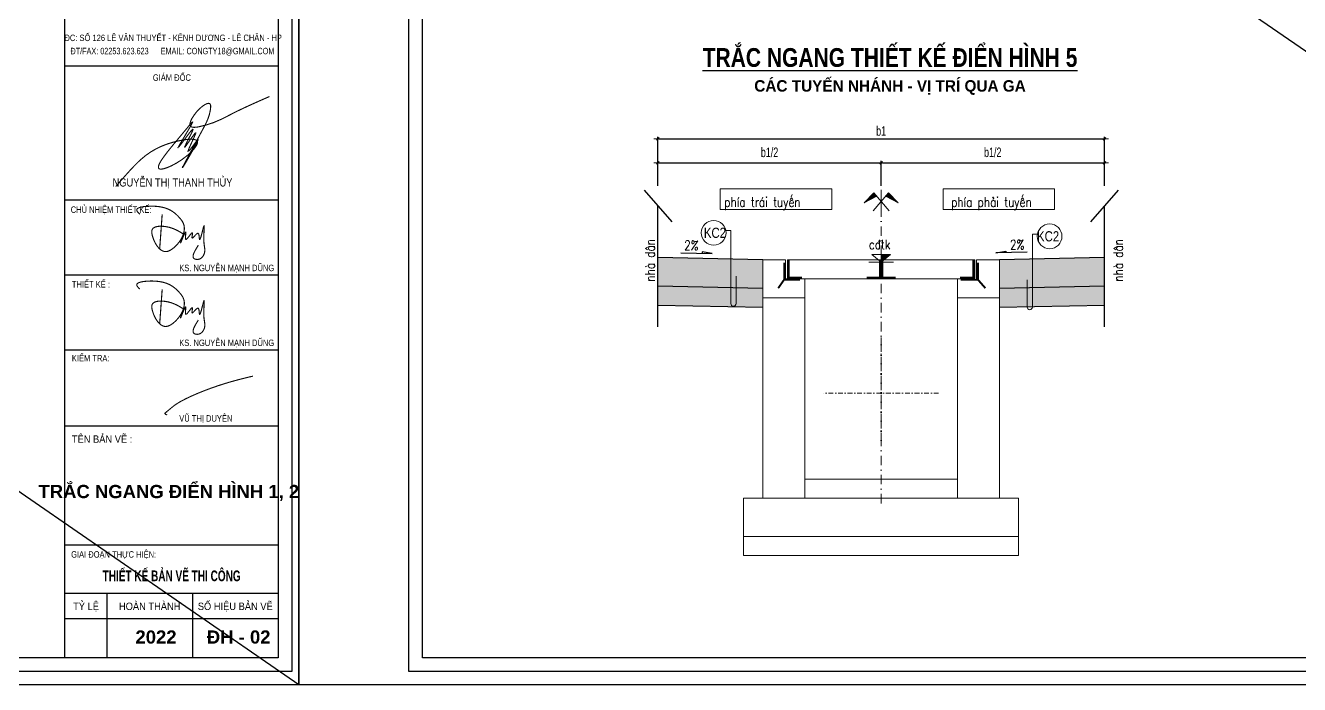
# Model space of a CAD drawing. Header units: millimetres. Extents: x -102634 to -54810, y 11643 to 27305.
# Drawn here: x -93986 to -87314, y 20347 to 23800 of the extents above; entities that cross this region are included whole.
import ezdxf
from ezdxf.enums import TextEntityAlignment as Align

# ---------------------------------------------------------------- set-up
doc = ezdxf.new("R2010")
doc.units = ezdxf.units.MM
doc.header["$MEASUREMENT"] = 0
doc.linetypes.add('DASHDOT', pattern=[1, 0.5, -0.25, 0, -0.25])
for name, color, linetype in [('BT7-THAY', 7, 'Continuous'), ('ENTTNTHIETKE1', 2, 'Continuous'), ('GHICHU', 7, 'Continuous'), ('KHUNGTEN', 5, 'Continuous'), ('NOI', 4, 'Continuous'), ('T.bao', 6, 'Continuous'), ('thep', 2, 'Continuous'), ('TXT', 5, 'Continuous')]:
    doc.layers.add(name, color=color, linetype=linetype)
for name, color, linetype, lineweight in [('ISO', 153, 'Continuous', 13), ('LC Dim', 8, 'Continuous', 18), ('LC Hatch', 252, 'Continuous', 9), ('LC ISO', 153, 'Continuous', 13), ('LC Net dam 1', 30, 'Continuous', 30), ('LC Net manh', 239, 'Continuous', 5), ('LC Net thay', 7, 'Continuous', 25), ('LC Net truc', 79, 'DASHDOT', 13), ('LC Text1', 3, 'Continuous', 20), ('LC Text2', 7, 'Continuous', 25), ('THEPDOC', 1, 'Continuous', 40)]:
    doc.layers.add(name, color=color, linetype=linetype, lineweight=lineweight)
doc.layers.add('KCS_Plotter', color=11, linetype='Continuous', plot=False)
doc.styles.add('General text 2', font='arial.ttf')
doc.styles.add('HOATBIF', font='hoatbif.shx', dxfattribs={"width": 0.7})
doc.styles.add('LC 1', font='')
doc.styles.add('LC 3', font='vnsimli.shx', dxfattribs={"width": 0.75})
doc.styles.add('LC3', font='', dxfattribs={"width": 0.8})
doc.styles.add('style1', font='')
doc.styles.add('T1', font='Vnsimli.shx', dxfattribs={"width": 0.8})
doc.styles.add('T2', font='', dxfattribs={"width": 0.8})
doc.styles.add('THANG2', font='')
doc.styles.add('VnAvantH-B', font='')
doc.styles.get('LC 1').set_extended_font_data('.VnAvantH', bold=True)
doc.styles.get('LC3').set_extended_font_data('.VnArialH', bold=True)
doc.styles.get('style1').set_extended_font_data('.VnAvantH')
doc.styles.get('T2').set_extended_font_data('.VnArialH')
doc.styles.get('THANG2').set_extended_font_data('.VnHelvetInsH', bold=True)
doc.styles.get('VnAvantH-B').set_extended_font_data('.VnAvantH', bold=True)
doc.dimstyles.new('1-100(1-25)', dxfattribs={"dimscale": 25, "dimtxt": 2.5, "dimasz": 0.35, "dimexe": 0.5, "dimexo": 0, "dimgap": 0.8, "dimtad": 1, "dimdec": 0, "dimzin": 0, "dimdsep": 46, "dimtxsty": 'HOATBIF', "dimblk1": 'DOT', "dimblk2": 'DOT', "dimsah": 1, "dimcen": -1, "dimdle": 1, "dimclrd": 256, "dimclre": 256, "dimclrt": 4, "dimadec": 3, "dimazin": 2, "dimtfac": 0.333333, "dimtdec": 0, "dimtix": 1, "dimtmove": 2, "dimatfit": 3, "dimldrblk": 'DOT', "dimfxl": 1, "dimtvp": 0.833333, "dimtolj": 1, "dimtzin": 0, "dimarcsym": 0})

# ---------------------------------------------------------------- blocks, each defined once
blk = doc.blocks.new('chu ki Miss Duyen')
at = {"layer": 'ISO', "ltscale": 2, "const_width": 40}
blk.add_lwpolyline([(843, 225), (838, 225), (836, 225), (834, 225), (832, 225), (830, 226), (828, 226), (827, 226), (826, 226), (825, 226), (824, 226), (823, 226), (821, 226), (820, 227), (819, 227), (818, 227), (817, 227), (816, 227), (815, 227), (814, 227), (813, 228), (812, 228), (810, 228), (809, 228), (808, 228), (807, 229), (806, 229), (805, 229), (804, 229), (803, 230), (801, 230), (800, 230), (799, 230), (798, 231), (797, 231), (795, 231), (794, 232), (793, 232), (792, 232), (791, 233), (789, 233), (788, 233), (787, 234), (786, 234), (785, 235), (783, 235), (782, 235), (781, 236), (780, 236), (779, 237), (778, 237), (777, 238), (776, 238), (776, 238), (775, 238), (775, 239), (774, 239), (774, 239), (773, 239), (773, 240), (772, 240), (771, 240), (771, 240), (770, 241), (770, 241), (769, 241), (769, 242), (768, 242), (768, 242), (767, 242), (767, 243), (766, 243), (766, 243), (765, 244), (765, 244), (765, 244), (764, 245), (764, 245), (763, 245), (763, 246), (762, 246), (762, 246), (762, 247), (761, 247), (761, 247), (760, 248), (760, 248), (760, 248), (759, 249), (759, 249), (759, 249), (758, 250), (758, 250), (758, 250), (758, 251), (757, 251), (757, 251), (757, 252), (756, 252), (756, 253), (756, 253), (756, 253), (756, 254), (755, 254), (755, 255), (755, 255), (755, 255), (755, 256), (755, 256), (754, 257), (754, 257), (754, 257), (754, 258), (754, 258), (754, 259), (754, 259), (754, 260), (754, 260), (754, 260), (754, 261), (754, 261), (754, 262), (754, 262), (754, 263), (754, 263), (754, 263), (754, 264), (754, 264), (754, 265), (754, 265), (754, 266), (754, 266), (754, 267), (754, 267), (755, 268), (755, 268), (755, 269), (755, 269), (755, 270), (755, 270), (755, 270), (756, 271), (756, 271), (756, 272), (756, 272), (756, 273), (757, 273), (757, 274), (757, 274), (757, 275), (758, 275), (758, 276), (758, 276), (758, 277), (759, 277), (759, 278), (759, 278), (759, 279), (760, 279), (760, 280), (760, 280), (761, 281), (761, 281), (761, 282), (762, 282), (762, 283), (762, 283), (763, 284), (763, 284), (763, 285), (764, 285), (764, 286), (764, 286), (765, 287), (766, 288), (767, 289), (767, 290), (768, 291), (769, 293), (770, 294), (771, 295), (771, 296), (772, 297), (773, 298), (774, 299), (775, 300), (776, 301), (777, 302), (778, 303), (778, 304), (780, 306), (781, 307), (782, 308), (783, 309), (784, 310), (785, 311), (786, 312), (786, 312), (787, 313), (788, 314), (789, 315), (790, 316), (791, 317), (792, 318), (792, 319), (793, 320), (794, 321), (795, 322), (796, 323), (797, 324), (797, 324), (798, 325), (799, 326), (800, 327), (801, 328), (801, 329), (802, 330), (803, 330), (804, 331), (805, 332), (805, 333), (806, 334), (807, 335), (808, 336), (808, 336), (809, 337), (810, 338), (811, 339), (811, 340), (812, 340), (813, 341), (814, 343), (816, 344), (817, 346), (819, 348), (820, 349), (822, 351), (823, 352), (824, 354), (826, 355), (827, 357), (829, 358), (830, 360), (831, 361), (834, 364), (840, 370), (842, 372), (845, 376), (848, 379), (851, 382), (853, 386), (856, 389), (859, 392), (862, 395), (865, 398), (867, 401), (870, 404), (873, 407), (876, 411), (879, 414), (882, 417), (885, 420), (887, 423), (890, 427), (893, 430), (896, 433), (899, 436), (902, 440), (905, 443), (908, 446), (911, 449), (914, 453), (917, 456), (920, 459), (923, 462), (926, 466), (928, 469), (931, 472), (934, 476), (937, 479), (940, 482), (943, 486), (946, 489), (949, 492), (953, 495), (956, 499), (959, 502), (962, 505), (965, 509), (968, 512), (971, 515), (974, 519), (977, 522), (980, 525), (983, 529), (986, 532), (989, 535), (992, 538), (996, 542), (999, 545), (1002, 548), (1005, 552), (1008, 555), (1011, 558), (1014, 561), (1017, 565), (1021, 568), (1024, 571), (1027, 574), (1030, 578), (1033, 581), (1036, 584), (1040, 587), (1043, 591), (1046, 594), (1049, 596), (1052, 600), (1056, 603), (1059, 606), (1062, 610), (1065, 613), (1069, 616), (1072, 619), (1075, 622), (1078, 625), (1082, 628), (1085, 631), (1088, 634), (1091, 637), (1095, 640), (1098, 643), (1101, 646), (1105, 649), (1108, 652), (1111, 655), (1114, 658), (1118, 661), (1121, 664), (1124, 667), (1128, 670), (1131, 673), (1134, 676), (1138, 679), (1141, 682), (1144, 685), (1148, 688), (1151, 691), (1154, 694), (1158, 697), (1161, 700), (1165, 702), (1168, 705), (1171, 708), (1175, 711), (1178, 714), (1182, 717), (1185, 720), (1188, 722), (1192, 725), (1195, 728), (1199, 731), (1202, 734), (1205, 736), (1209, 739), (1212, 742), (1216, 745), (1219, 747), (1223, 750), (1226, 753), (1229, 756), (1233, 758), (1236, 761), (1240, 764), (1243, 767), (1247, 769), (1250, 772), (1254, 775), (1257, 777), (1261, 780), (1264, 783), (1268, 785), (1271, 788), (1275, 791), (1278, 793), (1282, 796), (1285, 799), (1289, 801), (1292, 804), (1296, 807), (1299, 809), (1303, 812), (1306, 815), (1310, 817), (1313, 820), (1317, 822), (1320, 825), (1324, 828), (1327, 830), (1331, 833), (1335, 835), (1338, 838), (1342, 840), (1345, 843), (1349, 846), (1352, 848), (1356, 851), (1360, 853), (1363, 856), (1367, 858), (1370, 861), (1374, 863), (1377, 866), (1381, 868), (1385, 871), (1392, 876), (1399, 881), (1406, 886), (1413, 891), (1421, 896), (1428, 901), (1435, 906), (1442, 911), (1447, 915), (1457, 921), (1464, 926), (1471, 931), (1479, 936), (1486, 941), (1493, 946), (1501, 950), (1508, 955), (1515, 960), (1523, 965), (1530, 970), (1537, 975), (1545, 980), (1552, 984), (1559, 989), (1567, 994), (1574, 999), (1582, 1004), (1589, 1008), (1596, 1013), (1604, 1018), (1611, 1023), (1619, 1028), (1626, 1032), (1634, 1037), (1641, 1042), (1648, 1046), (1656, 1051), (1663, 1056), (1671, 1061), (1678, 1065), (1686, 1070), (1693, 1075), (1701, 1079), (1708, 1084), (1716, 1089), (1723, 1093), (1731, 1098), (1738, 1103), (1746, 1107), (1753, 1112), (1761, 1116), (1769, 1121), (1776, 1126), (1784, 1130), (1791, 1135), (1799, 1139), (1806, 1144), (1814, 1148), (1822, 1153), (1829, 1158), (1837, 1162), (1844, 1167), (1852, 1171), (1860, 1176), (1867, 1180), (1875, 1185), (1882, 1189), (1890, 1194), (1898, 1198), (1905, 1203), (1913, 1207), (1921, 1212), (1928, 1216), (1936, 1220), (1943, 1225), (1951, 1229), (1959, 1234), (1964, 1237), (1974, 1243), (1982, 1247), (1989, 1251), (1997, 1256), (2005, 1260), (2012, 1265), (2020, 1269), (2028, 1273), (2036, 1278), (2043, 1282), (2051, 1286), (2059, 1291), (2066, 1295), (2074, 1299), (2082, 1304), (2089, 1308), (2097, 1312), (2105, 1317), (2113, 1321), (2120, 1325), (2128, 1330), (2136, 1334), (2144, 1338), (2151, 1342), (2159, 1347), (2167, 1351), (2175, 1355), (2182, 1359), (2190, 1364), (2198, 1368), (2206, 1372), (2213, 1376), (2221, 1381), (2229, 1385), (2237, 1389), (2244, 1393), (2252, 1397), (2260, 1402), (2268, 1406), (2276, 1410), (2283, 1414), (2291, 1418), (2299, 1422), (2307, 1426), (2315, 1431), (2322, 1435), (2330, 1439), (2338, 1443), (2346, 1447), (2354, 1451), (2361, 1455), (2369, 1459), (2377, 1464), (2385, 1468), (2393, 1472), (2401, 1476), (2408, 1480), (2416, 1484), (2424, 1488), (2432, 1492), (2440, 1496), (2448, 1500), (2456, 1504), (2463, 1508), (2471, 1512), (2479, 1516), (2487, 1520), (2495, 1524), (2503, 1528), (2511, 1532), (2519, 1536), (2526, 1540), (2534, 1544), (2542, 1548), (2550, 1552), (2558, 1556), (2566, 1560), (2574, 1564), (2582, 1568), (2590, 1572), (2598, 1575), (2606, 1579), (2613, 1583), (2621, 1587), (2629, 1591), (2637, 1595), (2645, 1599), (2653, 1603), (2661, 1607), (2669, 1610), (2677, 1614), (2685, 1618), (2693, 1622), (2701, 1626), (2709, 1630), (2717, 1633), (2725, 1637), (2733, 1641), (2741, 1645), (2749, 1649), (2756, 1652), (2764, 1656), (2772, 1660), (2780, 1664), (2788, 1668), (2796, 1671), (2804, 1675), (2812, 1679), (2820, 1683), (2828, 1686), (2836, 1690), (2844, 1694), (2852, 1698), (2860, 1701), (2868, 1705), (2876, 1709), (2884, 1712), (2892, 1716), (2900, 1720), (2908, 1723), (2916, 1727), (2925, 1731), (2933, 1734), (2941, 1738), (2949, 1742), (2957, 1745), (2965, 1749), (2973, 1753), (2981, 1756), (2989, 1760), (2997, 1763), (3005, 1767), (3013, 1771), (3021, 1774), (3029, 1778), (3037, 1781), (3045, 1785), (3053, 1789), (3061, 1792), (3069, 1796), (3078, 1799), (3086, 1803), (3094, 1806), (3102, 1810), (3110, 1813), (3118, 1817), (3126, 1820), (3134, 1824), (3142, 1827), (3150, 1831), (3156, 1833), (3167, 1838), (3175, 1841), (3183, 1845), (3191, 1848), (3199, 1852), (3207, 1855), (3215, 1859), (3223, 1862), (3232, 1866), (3240, 1869), (3248, 1873), (3256, 1876), (3264, 1879), (3272, 1883), (3280, 1886), (3288, 1890), (3297, 1893), (3305, 1896), (3313, 1900), (3321, 1903), (3329, 1907), (3337, 1910), (3345, 1913), (3354, 1917), (3362, 1920), (3370, 1923), (3378, 1927), (3386, 1930), (3394, 1933), (3403, 1937), (3411, 1940), (3419, 1944), (3427, 1947), (3435, 1950), (3452, 1957), (3468, 1963), (3484, 1970), (3501, 1977), (3517, 1983), (3534, 1990), (3550, 1996), (3566, 2003), (3583, 2009), (3599, 2016), (3616, 2022), (3632, 2029), (3648, 2035), (3665, 2042), (3681, 2048), (3698, 2055), (3714, 2061), (3731, 2068), (3747, 2074), (3763, 2081), (3780, 2087), (3796, 2093), (3813, 2100), (3828, 2106)], dxfattribs=at)
blk = doc.blocks.new('nguyen thi thanh thuy')
at = {"layer": 'ISO', "ltscale": 2, "const_width": 40}
blk.add_lwpolyline([(-2685, -1690, -0.006388), (-2178, -1117, -0.008557), (-1977, -905, -0.017087), (-1770, -708, -0.102087), (-833, -161, -0.039833), (-270, -16, -0.020512), (-90, 8, -0.044497), (98, 9, -0.05587), (182, -8, -0.113633), (236, -42, -0.176433), (258, -92, -0.077033), (254, -135, -0.069534), (223, -210, -0.038569), (166, -296, -0.030368), (57, -421, -0.082382), (-675, -942, -0.035158), (-905, -1035, -0.04441), (-1026, -1062, -0.066948), (-1091, -1062, -0.143409), (-1132, -1043, -0.176131), (-1149, -1007, -0.069024), (-1148, -973, -0.059887), (-1131, -911, -0.036714), (-1079, -807, -0.019023), (-1000, -683, -0.011006), (-898, -542, -0.01042), (-645, -222, 0.001355), (-76, 463, -0.031231), (69, 631, -0.180623), (82, 640, -0.602198), (84, 631, -0.055981), (56, 570, -0.010846), (-28, 418, 0.000464), (-371, -161, 0.02324), (-439, -286, 1.627113), (-437, -292, 0.049833), (-397, -245, 0.005496), (-91, 162, -0.011697), (26, 311, -0.051381), (82, 370, -0.288592), (95, 376, -0.379106), (97, 362, -0.040394), (80, 315, -0.015043), (4, 153, 0.026859), (-200, -261, 0.160173), (-204, -278, 0.62441), (-195, -273, 0.034188), (-141, -204, -0.015387), (148, 200, -0.034245), (183, 240, -0.377171), (195, 246, -0.275743), (195, 230, -0.039705), (162, 143, -0.007154), (29, -150, 0.010269), (-53, -335, 0.059207), (-81, -418, 0.494242), (-78, -431, 0.209425), (-61, -421, 0.031522), (-22, -378, 0.012151), (92, -232, -0.015412), (249, -26, -0.066877), (274, -2, -1.012313), (279, -8, -0.055225), (269, -38, -0.019501), (211, -159, -0.008968), (2, -538, -0.00525), (-207, -898, -0.041875), (-284, -1018, -0.365695), (-264, -970, -0.007459), (-39, -543, 0.000828), (491, 447, 0.016244), (598, 659, 0.05881), (711, 1009, 0.039413), (734, 1174, 0.060004), (730, 1242, 0.240646), (692, 1298, 0.134453), (647, 1305, 0.071372), (590, 1291, 0.040684), (523, 1258, 0.056501), (335, 1112, 0.071752), (65, 772, 0.045704), (5, 642, 0.058573), (-12, 565, 0.116475), (-5, 505, 0.165912), (30, 466, 0.096245), (88, 446, 0.048338), (165, 443, 0.036618), (301, 460, 0.062636), (1097, 724, 0.01049), (1469, 913, -0.006081), (1725, 1041, -0.007252), (2275, 1297, -0.003845), (2852, 1552)], format="xyb", dxfattribs=at)
blk = doc.blocks.new('Nguyen Manh Dung')
at = {"layer": 'LC ISO', "const_width": 60}
for points in [[(-1870, 1732), (-1922, 1783), (-1970, 1833), (-2008, 1881), (-2021, 1904), (-2030, 1922), (-2036, 1946), (-2036, 1965), (-2032, 1984), (-2024, 2001), (-2013, 2017), (-1997, 2033), (-1956, 2060), (-1902, 2084), (-1839, 2104), (-1766, 2121), (-1686, 2135), (-1601, 2145), (-1512, 2153), (-1330, 2161), (-1222, 2162), (-1153, 2160), (-1069, 2157), (-989, 2152), (-911, 2144), (-837, 2135), (-695, 2110), (-564, 2078), (-443, 2038), (-329, 1991), (-223, 1936), (-123, 1874), (-29, 1805), (62, 1728), (149, 1645), (256, 1528), (315, 1458), (354, 1407), (390, 1354), (422, 1299), (437, 1269), (469, 1185), (484, 1126), (494, 1065), (499, 1003), (499, 941), (494, 878), (485, 814), (471, 750), (453, 686), (431, 622), (405, 559), (376, 496), (307, 372), (227, 253), (136, 140), (37, 34), (-37, -34), (-125, -106), (-181, -145), (-238, -181), (-295, -210), (-353, -234), (-410, -250), (-483, -260), (-523, -259), (-578, -251), (-632, -234), (-684, -211), (-736, -180), (-785, -143), (-833, -100), (-879, -52), (-923, 1), (-965, 58), (-1005, 119), (-1042, 183), (-1077, 249), (-1138, 388), (-1194, 552), (-1208, 601), (-1223, 671), (-1233, 739), (-1236, 803), (-1230, 862), (-1211, 919), (-1186, 959), (-1148, 997), (-1101, 1027), (-1045, 1052), (-983, 1070), (-915, 1083), (-844, 1090), (-769, 1093), (-693, 1092), (-616, 1088), (-517, 1077), (-468, 1069), (-329, 1041), (-199, 1004), (-78, 960), (38, 909), (148, 854), (254, 795), (460, 671)], [(-814, -118), (-802, 50), (-790, 217), (-778, 385), (-765, 552), (-753, 720), (-741, 888), (-729, 1055), (-717, 1223), (-705, 1390), (-693, 1558), (-681, 1725)], [(477, 775), (449, 689), (422, 605), (409, 565), (396, 525), (384, 487), (373, 450), (361, 415), (351, 382), (342, 351), (333, 323), (325, 298), (319, 275), (313, 256), (309, 240), (306, 227), (304, 218), (304, 214), (305, 213), (306, 215), (308, 217), (310, 221), (313, 227), (315, 232), (318, 240), (326, 258), (336, 280), (346, 306), (358, 334), (370, 365), (384, 398), (398, 433), (427, 504), (457, 575), (472, 609), (486, 641), (500, 671), (514, 699), (526, 723), (538, 744), (548, 761), (553, 767), (557, 773), (561, 777), (565, 780), (568, 781), (571, 781), (573, 779), (575, 776), (576, 771), (577, 764), (578, 756), (578, 746), (577, 735), (577, 723), (575, 695), (572, 664), (569, 631), (565, 596), (560, 527), (558, 494), (558, 464), (560, 438), (561, 426), (564, 416), (566, 408), (570, 401), (574, 395), (580, 391), (584, 390), (590, 390), (597, 392), (605, 396), (613, 401), (622, 408), (631, 416), (641, 425), (662, 447), (684, 472), (707, 500), (731, 530), (779, 593), (802, 623), (825, 652), (846, 678), (866, 701), (875, 710), (884, 719), (892, 726), (900, 732), (906, 737), (913, 740), (918, 741), (922, 740), (926, 737), (929, 732), (931, 725), (931, 717), (932, 706), (931, 694), (930, 680), (929, 666), (925, 634), (920, 601), (915, 568), (912, 536), (910, 522), (909, 508), (909, 496), (909, 485), (911, 476), (913, 469), (914, 466), (920, 461), (925, 461), (931, 462), (937, 465), (945, 470), (953, 476), (962, 484), (971, 493), (981, 503), (1003, 526), (1026, 551), (1076, 605), (1101, 632), (1126, 657), (1150, 679), (1162, 688), (1173, 697), (1184, 704), (1195, 709), (1205, 713), (1214, 715), (1223, 715), (1228, 715), (1239, 710), (1246, 704), (1252, 697), (1258, 688), (1263, 677), (1267, 665), (1275, 639), (1281, 609), (1286, 576), (1290, 543), (1293, 510), (1296, 479), (1299, 451), (1302, 426), (1304, 416), (1306, 405), (1308, 399), (1310, 394), (1312, 389), (1315, 387), (1318, 385), (1321, 385), (1324, 387), (1327, 389), (1331, 393), (1334, 399), (1342, 412), (1350, 430), (1359, 452), (1368, 477), (1377, 505), (1386, 536), (1396, 569), (1406, 605), (1426, 679), (1466, 833), (1475, 870), (1485, 906), (1494, 941), (1502, 973), (1510, 1003), (1518, 1031), (1524, 1055), (1531, 1075), (1538, 1095), (1541, 1104), (1545, 1112), (1549, 1116), (1552, 1117), (1554, 1113), (1556, 1106), (1557, 1095), (1558, 1081), (1558, 1065), (1558, 1045), (1557, 1023), (1557, 998), (1556, 971), (1554, 942), (1553, 911), (1552, 878), (1550, 844), (1546, 772), (1543, 696), (1540, 617), (1538, 537), (1537, 458), (1537, 381), (1540, 306), (1541, 276), (1544, 237), (1547, 204), (1550, 173), (1557, 113), (1565, 57), (1573, 5), (1580, -45), (1586, -93), (1590, -139), (1592, -185), (1590, -230), (1584, -276), (1580, -299), (1573, -328), (1568, -347), (1560, -371), (1551, -395), (1540, -419), (1528, -444), (1515, -467), (1501, -491), (1485, -513), (1469, -535), (1451, -556), (1432, -576), (1412, -594), (1390, -611), (1368, -626), (1344, -640), (1320, -652), (1288, -663), (1267, -668), (1239, -673), (1211, -676), (1183, -677), (1155, -676), (1128, -673), (1103, -668), (1079, -662), (1056, -653), (1039, -645), (1019, -632), (1004, -620), (992, -605), (982, -590), (975, -573), (970, -555), (966, -536), (965, -516), (966, -494), (969, -472), (973, -449), (979, -424), (987, -399), (996, -373), (1006, -346), (1018, -319), (1031, -291), (1060, -233), (1093, -172), (1128, -111), (1166, -48), (1246, 81)]]:
    blk.add_lwpolyline(points, dxfattribs=at)
blk = doc.blocks.new('khung vpn')
at = {"layer": 'Defpoints'}
for p, q in [((52498.758, -4195.446), (52498.758, -4235.276)), ((52556.46, -4235.276), (52556.46, -4195.446)), ((52498.758, -4235.276), (52556.46, -4235.276))]:
    blk.add_line(p, q, dxfattribs=at)
at = {"layer": 'KHUNGTEN'}
blk.add_lwpolyline([(52556.243, -4234.885), (52502.048, -4234.885), (52502.048, -4195.662), (52556.243, -4195.662)], close=True, dxfattribs=at)
at = {"layer": 'T.bao'}
for p, q in [((52549.443, -4222.987), (52555.832, -4222.987)), ((52549.443, -4225.241), (52555.832, -4225.241)), ((52549.443, -4227.516), (52555.832, -4227.516)), ((52549.443, -4232.534), (52555.832, -4232.534)), ((52550.703, -4232.534), (52550.703, -4234.474)), ((52553.267, -4232.534), (52553.267, -4234.474)), ((52549.443, -4233.296), (52555.832, -4233.296))]:
    blk.add_line(p, q, dxfattribs=at)
at = {"layer": 'thep'}
for p, q in [((52549.443, -4216.721), (52555.832, -4216.721)), ((52549.443, -4220.741), (52555.832, -4220.741)), ((52549.443, -4231.083), (52555.832, -4231.083))]:
    blk.add_line(p, q, dxfattribs=at)
for points in [[(52555.832, -4234.474), (52502.459, -4234.474), (52502.459, -4196.073), (52555.832, -4196.073)], [(52555.832, -4196.073), (52555.832, -4234.474), (52549.443, -4234.474), (52549.443, -4196.073)]]:
    blk.add_lwpolyline(points, close=True, dxfattribs=at)
at = {"layer": 'TXT', "linetype": 'Continuous'}
blk.add_line((52555.832, -4196.073), (52555.832, -4234.474), dxfattribs=at)
at = {"layer": 'ISO', "xscale": 0.0007999999999999995, "yscale": 0.0007999999999999995, "zscale": 0.0007999999999999995, "rotation": 352.0676215534355}
blk.add_blockref('chu ki Miss Duyen', (52551.816, -4227.273), dxfattribs=at)
at = {"layer": 'LC Net dam 1'}
for name, p, xscale, yscale, zscale in [('nguyen thi thanh thuy', (52553.202, -4218.934), 0.0008320000000000002, 0.0008320000000000002, 0.0008320000000000002), ('Nguyen Manh Dung', (52552.742, -4222.147), 0.0005625000000000002, 0.0005625000000000002, 0.0005625000000000002), ('Nguyen Manh Dung', (52552.742, -4224.392), 0.0005625000000000002, 0.0005625000000000002, 0.0005625000000000002)]:
    blk.add_blockref(name, p, dxfattribs=dict(at, xscale=xscale, yscale=yscale, zscale=zscale))
at = {"layer": 'BT7-THAY', "linetype": 'ByBlock', "style": 'VnAvantH-B', "width": 0.7}
blk.add_text('thiÕt kÕ b¶n vÏ thi c«ng', height=0.32076, dxfattribs=at).set_placement((52552.643, -4232.177), align=Align.CENTER)
at = {"layer": 'TXT', "linetype": 'Continuous'}
for s, height, style, width, p in [('®c: sè 126 lª v¨n thuyÕt - kªnh d\xad¬ng - lª ch©n - hp', 0.19408, 'T2', 0.8, (52552.689, -4215.98)), ('§T/fax: 02253.623.623      Email: Congty18@gmail.com', 0.19408, 'style1', 0.7, (52552.666, -4216.376)), ('nguyÔn thÞ thanh thñy', 0.24954, 'T2', 0.8, (52552.668, -4220.343)), ('giai ®o¹n thùc hiÖn:', 0.19408, 'T2', 0.8, (52550.904, -4231.471)), ('tû lÖ', 0.2218, 'T2', 0.9, (52550.076, -4233.041)), ('hoµn thµnh', 0.2218, 'T2', 0.9, (52551.985, -4233.041)), ('sè hiÖu b¶n vÏ', 0.22181, 'T2', 0.9, (52554.55, -4233.041))]:
    blk.add_text(s, height=height, dxfattribs=dict(at, style=style, width=width)).set_placement(p, align=Align.CENTER)
at = {"layer": 'TXT', "linetype": 'Continuous', "style": 'T2'}
for s, height, width, p in [('gi¸m ®èc', 0.1941, 0.8, (52552.079, -4217.171)), ('chñ nhiÖm thiÕt kÕ:', 0.19408, 0.8, (52549.617, -4221.132)), ('ks. nguyÔn m¹nh dòng', 0.19408, 0.8, (52552.871, -4222.88)), ('thiÕt kÕ :', 0.1941, 0.8, (52549.651, -4223.371)), ('ks. nguyÔn m¹nh dòng', 0.19408, 0.8, (52552.871, -4225.126)), ('kiÓm tra:', 0.1941, 0.8, (52549.651, -4225.587)), ('vò thÞ duyªn', 0.19408, 0.8, (52552.871, -4227.392)), ('tªn b¶n vÏ :', 0.22181, 0.9, (52549.651, -4228.026))]:
    blk.add_text(s, height=height, dxfattribs=dict(at, width=width)).set_placement(p)
blk = doc.blocks.new('DXicon')
at = {"layer": 'LC Hatch', "ltscale": 50}
for points in [[(-1.15, 4.39), (-1.9, 5.26), (-4.45, 2.69)], [(4.45, 2.69), (1.9, 5.26), (1.15, 4.39)]]:
    blk.add_hatch(color=252, dxfattribs=at).paths.add_polyline_path(points)
at = {"layer": 'LC Net manh', "color": 8, "ltscale": 50}
for p, q in [((-1.9, 5.26), (-4.45, 2.69)), ((-4.45, 2.69), (-1.15, 4.39)), ((-2.13, 0.57), (1.9, 5.26)), ((2.13, 0.57), (-1.9, 5.26)), ((0, 0.04), (0, 6.04)), ((4.45, 2.69), (1.15, 4.39)), ((1.9, 5.26), (4.45, 2.69))]:
    blk.add_line(p, q, dxfattribs=at)
blk = doc.blocks.new('Caodo1')
at = {"layer": 'LC Text1'}
blk.add_hatch(color=4, dxfattribs=at).paths.add_polyline_path([(0, 200), (0, 0), (243, 200)])
at = {"layer": 'LC Text1', "color": 4}
for p, q in [((324, 0), (-324, 0)), ((0, 0), (0, 200))]:
    blk.add_line(p, q, dxfattribs=at)
blk.add_lwpolyline([(-243, 200), (243, 200), (0, 0), (0, 0)], close=True, dxfattribs=at)
at = {"layer": 'LC Text1', "color": 4, "style": 'T1', "width": 0.8}
blk.add_attdef('%%P0,00', text='', height=250, dxfattribs=at).set_placement((-39, 460), align=Align.MIDDLE_CENTER)
blk = doc.blocks.new('DOT')
at = {"layer": 'LC Dim'}
blk.add_line((-3, 0), (3, 0), dxfattribs=at)
at = {"layer": 'LC Dim', "color": 4}
blk.add_line((-1, -1), (1, 1), dxfattribs=at)
blk.add_lwpolyline([(0.5, 1), (-1, -0.5), (-0.5, -1), (1, 0.5)], close=True, dxfattribs=at)
blk = doc.blocks.new('*D89')
at = {"layer": 'Defpoints', "color": 0, "transparency": 16777216}
for p in [(-89505, 23081), (-90674, 22959.1), (-89505, 22959.1)]:
    blk.add_point(p, dxfattribs=at)
at = {"layer": 'LC Dim', "lineweight": -2, "transparency": 16777216}
for p, q in [((-90674, 22959.1), (-90674, 23091)), ((-89505, 22959.1), (-89505, 23091)), ((-90667, 23081), (-89512, 23081))]:
    blk.add_line(p, q, dxfattribs=at)
at = {"layer": 'LC Dim', "lineweight": -2, "transparency": 16777216, "xscale": 7, "yscale": 7, "zscale": 7, "rotation": 180}
blk.add_blockref('DOT', (-90674, 23081), dxfattribs=at)
at = {"layer": 'LC Dim', "lineweight": -2, "transparency": 16777216, "xscale": 7, "yscale": 7, "zscale": 7}
blk.add_blockref('DOT', (-89505, 23081), dxfattribs=at)
at = {"layer": 'LC Dim', "color": 4, "transparency": 16777216, "insert": (-90089.5, 23135.1), "char_height": 50, "attachment_point": 5, "style": 'HOATBIF'}
blk.add_mtext('\\A1;b1/2', dxfattribs=at)
blk = doc.blocks.new('_Dot')
at = {"color": 0, "linetype": 'ByBlock', "lineweight": -2}
blk.add_line((-0.5, 0), (-1, 0), dxfattribs=at)
at = {"color": 0, "linetype": 'ByBlock', "const_width": 0.5}
blk.add_lwpolyline([(-0.25, 0, 1), (0.25, 0, 1)], format="xyb", close=True, dxfattribs=at)
blk = doc.blocks.new('*D90')
at = {"layer": 'Defpoints', "color": 0, "transparency": 16777216}
for p in [(-88336, 23081), (-89505, 22959.1), (-88336, 22959.1)]:
    blk.add_point(p, dxfattribs=at)
at = {"layer": 'LC Dim', "lineweight": -2, "transparency": 16777216}
for p, q in [((-89505, 22959.1), (-89505, 23091)), ((-88336, 22959.1), (-88336, 23091)), ((-89498, 23081), (-88343, 23081))]:
    blk.add_line(p, q, dxfattribs=at)
at = {"layer": 'LC Dim', "lineweight": -2, "transparency": 16777216, "xscale": 7, "yscale": 7, "zscale": 7, "rotation": 180}
blk.add_blockref('DOT', (-89505, 23081), dxfattribs=at)
at = {"layer": 'LC Dim', "lineweight": -2, "transparency": 16777216, "xscale": 7, "yscale": 7, "zscale": 7}
blk.add_blockref('DOT', (-88336, 23081), dxfattribs=at)
at = {"layer": 'LC Dim', "color": 4, "transparency": 16777216, "insert": (-88920.5, 23135.1), "char_height": 50, "attachment_point": 5, "style": 'HOATBIF'}
blk.add_mtext('\\A1;b1/2', dxfattribs=at)
blk = doc.blocks.new('*D91')
at = {"layer": 'Defpoints', "color": 0, "transparency": 16777216}
for p in [(-88336, 23206), (-90674, 22959.1), (-88336, 22959.1)]:
    blk.add_point(p, dxfattribs=at)
at = {"layer": 'LC Dim', "lineweight": -2, "transparency": 16777216}
for p, q in [((-90674, 22959.1), (-90674, 23216)), ((-90667, 23206), (-88343, 23206)), ((-88336, 22959.1), (-88336, 23216))]:
    blk.add_line(p, q, dxfattribs=at)
at = {"layer": 'LC Dim', "lineweight": -2, "transparency": 16777216, "xscale": 7, "yscale": 7, "zscale": 7, "rotation": 180}
blk.add_blockref('DOT', (-90674, 23206), dxfattribs=at)
at = {"layer": 'LC Dim', "lineweight": -2, "transparency": 16777216, "xscale": 7, "yscale": 7, "zscale": 7}
blk.add_blockref('DOT', (-88336, 23206), dxfattribs=at)
at = {"layer": 'LC Dim', "color": 4, "transparency": 16777216, "insert": (-89505, 23247), "char_height": 50, "attachment_point": 5, "style": 'HOATBIF'}
blk.add_mtext('\\A1;b1', dxfattribs=at)
blk = doc.blocks.new('*U5')
at = {"layer": 'LC ISO'}
blk.add_circle((0, 0), 4.25, dxfattribs=at)
at = {"layer": 'LC Text1', "style": 'General text 2', "width": 0.8, "flags": 8}
blk.add_attdef('SYMBOL', text='', height=3.5, dxfattribs=at).set_placement((0, 0), align=Align.MIDDLE_CENTER)
blk = doc.blocks.new('TIEUDE1')
at = {"layer": 'LC Text2', "color": 7, "style": 'LC 1'}
blk.add_attdef('TIªU§Ò', text='', height=5, dxfattribs=at).set_placement((0, 0), align=Align.BOTTOM_CENTER)
blk.add_attdef('TL', text='', height=3, dxfattribs=at).set_placement((0, -2), align=Align.TOP_CENTER)

msp = doc.modelspace()

# ---------------------------------------------------------------- hatches: boundary and pattern name
at = {"layer": 'LC Hatch'}
h = msp.add_hatch(dxfattribs=at)
h.set_pattern_fill('AR-CONC', color=256, scale=3.75, angle=-3.42055, style=0)
h.set_pattern_definition([(46.579445, (6977.721, 3088.255), (26.7089363, -3.953824), [2.8125, -30.9375]), (351.579445, (6977.72, 3088.255), (-3.510937, 28.467398), [2.25, -24.75]), (97.03089, (6979.947, 3087.925), (23.197999, 24.513574), [2.390257, -26.292829]), (42.763645, (6978.17, 3095.74), (39.579915, -8.58378), [4.21875, -46.40625]), (93.21508, (6981.467, 3095.026), (37.166892, 34.37314), [3.585388, -39.439266]), (347.76361, (6978.17, 3095.74), (37.166892, 34.37314), [3.375, -37.125]), (17.579445, (6981.8, 3093.646), (21.44331, -16.4068414), [2.8125, -30.9375]), (322.579445, (6981.8, 3093.646), (10.730534, 26.600284), [2.25, -24.75]), (68.03089, (6983.587, 3092.279), (32.173844, 10.193442), [2.390257, -26.292829]), (34.079445, (6977.721, 3088.255), (1.200005, 12.4340733), [0, -24.45, 0, -25.125, 0, -24.84375]), (4.079445, (6977.721, 3088.255), (10.7299968, 14.1754933), [0, -14.325, 0, -23.8875, 0, -9.46875]), (324.079445, (6969.374, 3088.754), (19.9322138, -2.0386849), [0, -9.375, 0, -29.25, 0, -38.8125]), (314.079445, (6965.63, 3088.977), (22.0544973, 2.4424178), [0, -12.1875, 0, -19.425, 0, -27.5625])])
h.paths.add_polyline_path([(-88885.1, 22572.8), (-88885.1, 22422.8), (-88336, 22433.7), (-88336, 22583.7)])
h.paths.add_polyline_path([(-90125, 22422.8), (-90125, 22572.8), (-90674, 22583.7), (-90674, 22433.7)])
h = msp.add_hatch(dxfattribs=at)
h.set_pattern_fill('HONEY', color=256, scale=200, angle=-3.42055, style=0)
h.set_pattern_definition([(356.579445, (6977.721, 3088.255), (38.7249673, 19.374646), [25, -50]), (116.579445, (6977.721, 3088.255), (-36.1414193, 23.8494824), [25, -50]), (56.579445, (6977.721, 3088.255), (2.583548, 43.2241284), [-50, 25])])
h.paths.add_polyline_path([(-88885.1, 22422.8), (-88885.1, 22322.8), (-88336, 22333.7), (-88336, 22433.7)])
h.paths.add_polyline_path([(-90125, 22322.8), (-90125, 22422.8), (-90674, 22433.7), (-90674, 22333.7)])

# ---------------------------------------------------------------- linework, layer by layer
at = {"layer": 'KCS_Plotter'}
for p, q in [((-102634.5, 27305.5), (-92554.1, 20347.2)), ((-92554.1, 27305.5), (-82473.8, 20347.2))]:
    msp.add_line(p, q, dxfattribs=at)
at = {"layer": 'LC Hatch'}
for points in [[(-90347.6, 22944.6), (-89763.9, 22944.6), (-89763.9, 22835.4), (-90347.6, 22835.4)], [(-88597.2, 22944.6), (-89180.8, 22944.6), (-89180.8, 22835.4), (-88597.2, 22835.4)]]:
    msp.add_lwpolyline(points, close=True, dxfattribs=at)
at = {"layer": 'LC Net dam 1', "lineweight": 30}
for points in [[(-90125, 22572.8), (-90674, 22583.7)], [(-88336, 22583.7), (-88885.1, 22572.8)]]:
    msp.add_lwpolyline(points, dxfattribs=at)
at = {"layer": 'LC Net manh', "color": 4}
for p, q in [((-90005.1, 22572.8), (-90005.1, 22472.8)), ((-89505, 22572.8), (-89995, 22572.8)), ((-89505, 22472.8), (-89505, 22572.8)), ((-89505, 22572.8), (-89015.1, 22572.8)), ((-89005.1, 22572.8), (-89005.1, 22472.8)), ((-89005.1, 22572.8), (-89005, 22572.8)), ((-89905.1, 22472.8), (-90005.1, 22472.8)), ((-89505, 22472.8), (-89955.1, 22472.8)), ((-89505, 22472.8), (-89055, 22472.8)), ((-90125, 22372.8), (-89905, 22372.8)), ((-90125, 21322.8), (-90125, 22372.8)), ((-89905, 21322.8), (-89905, 22372.8)), ((-89105.1, 21322.8), (-89105.1, 22372.8)), ((-88885.1, 22372.8), (-89105.1, 22372.8)), ((-88885.1, 21322.8), (-88885.1, 22372.8)), ((-89905.1, 21422.8), (-89105.1, 21422.8)), ((-90225.1, 21322.8), (-88785.1, 21322.8)), ((-90225.1, 21322.8), (-90225.1, 21022.8)), ((-88785.1, 21322.8), (-88785.1, 21022.8)), ((-90225.1, 21122.8), (-88785.1, 21122.8)), ((-90225.1, 21022.8), (-88785.1, 21022.8))]:
    msp.add_line(p, q, dxfattribs=at)
at = {"layer": 'LC Net manh', "color": 252}
for points in [[(-90318.3, 22725.3), (-90292, 22725.3), (-90292, 22342.6, 1), (-90264.9, 22342.6), (-90264.9, 22486.3)], [(-88686.5, 22707), (-88712.7, 22707), (-88712.7, 22324.2, -1), (-88739.8, 22324.2), (-88739.8, 22467.9)]]:
    msp.add_lwpolyline(points, format="xyb", dxfattribs=at)
at = {"layer": 'LC Net manh', "color": 4}
for points in [[(-90125, 22572.8), (-90125, 22372.8), (-89905, 22372.8), (-89905, 22472.8), (-89995, 22472.8), (-89995, 22572.8)], [(-90005.1, 22572.8), (-90125, 22572.8)], [(-88885.1, 22572.8), (-88885.1, 22372.8), (-89105.1, 22372.8), (-89105.1, 22472.8), (-89015.1, 22472.8), (-89015.1, 22572.8)], [(-89005.1, 22572.8), (-88885.1, 22572.8)]]:
    msp.add_lwpolyline(points, dxfattribs=at)
at = {"layer": 'LC Net thay', "ltscale": 250}
for p, q in [((-90746.5, 22936.7), (-90601.5, 22770.8)), ((-88263.5, 22936.7), (-88408.5, 22770.8)), ((-90674, 22221.4), (-90674, 22853.7)), ((-88336, 22221.4), (-88336, 22853.7))]:
    msp.add_line(p, q, dxfattribs=at)
at = {"layer": 'LC Net thay'}
for points in [[(-90125, 22422.8), (-90674, 22433.7)], [(-88336, 22433.7), (-88885.1, 22422.8)], [(-90125, 22322.8), (-90674, 22333.7)], [(-88336, 22333.7), (-88885.1, 22322.8)]]:
    msp.add_lwpolyline(points, dxfattribs=at)
at = {"layer": 'LC Net truc', "color": 1, "ltscale": 100}
msp.add_line((-89505, 21296), (-89505, 22818.6), dxfattribs=at)
at = {"layer": 'LC Net truc', "color": 1, "ltscale": 50}
for p, q in [((-89505.1, 22164.7), (-89505.1, 21603.5)), ((-89204.5, 21872.8), (-89805.8, 21872.8))]:
    msp.add_line(p, q, dxfattribs=at)
at = {"layer": 'NOI'}
for points in [[(-90553.9, 22608.3), (-90390.6, 22605), (-90442.1, 22614.3), (-90442, 22606)], [(-88740.7, 22612), (-88903.9, 22608.8), (-88852.5, 22618.1), (-88852.6, 22609.8)]]:
    msp.add_lwpolyline(points, dxfattribs=at)
at = {"layer": 'THEPDOC', "linetype": 'Continuous', "const_width": 10}
for points in [[(-90012.6, 22557.4), (-90012.6, 22467.4), (-89929.2, 22467.4)], [(-89988.8, 22568.7), (-89988.8, 22478.7), (-89918.8, 22478.7)], [(-89511.1, 22568.7), (-89511.1, 22478.7), (-89581.1, 22478.7)], [(-89498.9, 22568.7), (-89498.9, 22478.7), (-89428.9, 22478.7)], [(-89022.4, 22568.7), (-89022.4, 22478.7), (-89092.4, 22478.7)], [(-88997.4, 22557.4), (-88997.4, 22467.4), (-89087.8, 22467.4)], [(-90009.1, 22474.1), (-90044.1, 22423.5)], [(-88997.4, 22467.4), (-88958.8, 22423.5)]]:
    msp.add_lwpolyline(points, dxfattribs=at)

# ---------------------------------------------------------------- block references
at = {"layer": 'ENTTNTHIETKE1', "color": 6, "xscale": 174.6984611220305, "yscale": 174.6984611220305, "zscale": 174.6984611220305}
for p in [(-9274086.7, 760243.4), (-9264006.4, 760243.4)]:
    msp.add_blockref('khung vpn', p, dxfattribs=at)
at = {"layer": 'LC Hatch', "xscale": 19.9999994814425, "yscale": 19.9999994814425, "zscale": 19.9999994814425}
msp.add_blockref('DXicon', (-89505, 22817.7), dxfattribs=at)
at = {"layer": 'LC Net manh'}
ref = msp.add_blockref('*U5', (-90382, 22713.7), dxfattribs=dict(at, xscale=-15.24705842815456, yscale=15.24705842815456, zscale=15.24705842815456))
ref.add_attrib('SYMBOL', 'KC2', dxfattribs={"layer": 'LC Text1', "height": 53.36, "style": 'General text 2', "width": 0.8}).set_placement((-90375.4, 22713.7), align=Align.MIDDLE_CENTER)
ref = msp.add_blockref('*U5', (-88622.7, 22695.4), dxfattribs=dict(at, xscale=15.24705842815456, yscale=15.24705842815456, zscale=15.24705842815456))
ref.add_attrib('SYMBOL', 'KC2', dxfattribs={"layer": 'LC Text1', "height": 53.36, "style": 'General text 2', "width": 0.8}).set_placement((-88630.5, 22695.4), align=Align.MIDDLE_CENTER)
at = {"layer": 'LC Text1'}
ref = msp.add_blockref('Caodo1', (-89505, 22560.4), dxfattribs=dict(at, xscale=0.1999999948311597, yscale=0.1999999948311597, zscale=0.1999999948311597))
ref.add_attrib('%%P0,00', 'c®tk', dxfattribs={"layer": 'LC Text2', "height": 50, "style": 'T1', "width": 0.8}).set_placement((-89512.8, 22652.3), align=Align.MIDDLE_CENTER)
at = {"layer": 'LC Text2'}
ref = msp.add_blockref('TIEUDE1', (-89458.4, 23553.4), dxfattribs=dict(at, xscale=20.00000000004366, yscale=20.00000000004366, zscale=20.00000000004366))
ref.add_attrib('TIªU§Ò', '%%UTR¾C ngang thiÕt kÕ §IÓN H×NH 5', dxfattribs={"color": 7, "height": 98.488, "style": 'LC3', "width": 0.8}).set_placement((-89458.4, 23553.4), align=Align.BOTTOM_CENTER)
ref.add_attrib('TL', 'c¸c tuyÕn nh¸nh - vÞ trÝ qua ga', dxfattribs={"color": 7, "height": 60, "style": 'LC 1'}).set_placement((-89458.4, 23513.4), align=Align.TOP_CENTER)

# ---------------------------------------------------------------- texts
at = {"layer": 'GHICHU', "color": 0, "style": 'THANG2'}
for s, height, p in [('tr¾c ngang ®iÓn h×nh 1, 2', 69.263, (-93235.6, 21323.7)), ('2022', 69.26, (-93302.9, 20561.4)), ('®h - 02', 69.26, (-92869.9, 20561.4))]:
    msp.add_text(s, height=height, dxfattribs=at).set_placement(p, align=Align.CENTER)
at = {"layer": 'LC Text1', "color": 3, "style": 'LC 3', "width": 0.8}
for s, p in [('phÝa tr¸i tuyÕn', (-90326.4, 22849.6)), ('phÝa ph¶i tuyÕn', (-89138.3, 22849.6))]:
    msp.add_text(s, height=50, dxfattribs=at).set_placement(p)
for s, rotation, p in [('nhµ d©n', 90, (-90690.7, 22457.8)), ('2%%%', 358.85424, (-90537, 22623.5)), ('2%%%', 1.14576, (-88829.9, 22625.8)), ('nhµ d©n', 90, (-88238.4, 22457.8))]:
    msp.add_text(s, height=50, rotation=rotation, dxfattribs=at).set_placement(p)

# ---------------------------------------------------------------- dimensions: what is measured, and where the dimension line sits
at = {"layer": 'LC Dim', "color": 2}
for base, p1, p2, text, picture, middle in [((-88336, 23206), (-90674, 22959.1), (-88336, 22959.1), 'b1', '*D91', (-89505, 23247)), ((-89505, 23081), (-90674, 22959.1), (-89505, 22959.1), 'b1/2', '*D89', (-90089.5, 23135.1)), ((-88336, 23081), (-89505, 22959.1), (-88336, 22959.1), 'b1/2', '*D90', (-88920.5, 23135.1))]:
    dim = msp.add_linear_dim(base=base, p1=p1, p2=p2, text=text, dimstyle='1-100(1-25)', override={"dimscale": 20, "dimfxl": 2, "dimarcsym": 1}, dxfattribs=at)
    dim.commit()
    dim.dimension.update_dxf_attribs({"geometry": picture, "text_midpoint": middle})

doc.saveas('drawing.dxf')
